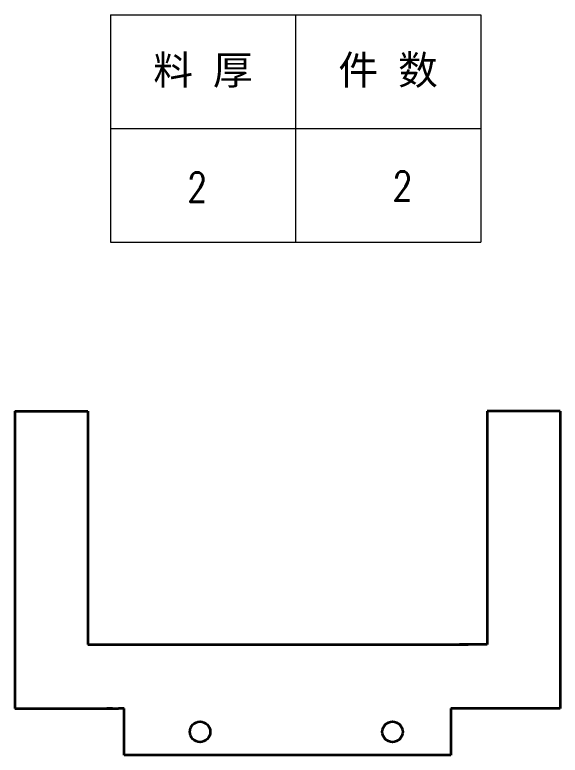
# Model space of a CAD drawing. Header units: millimetres. Extents: x 1333 to 359964, y -52803 to -5704.
# Drawn here: x 172802.3 to 172989.3, y -26043.6 to -25789.7 of the extents above; entities that cross this region are included whole.
import ezdxf
from ezdxf.enums import TextEntityAlignment as Align

# ---------------------------------------------------------------- set-up
doc = ezdxf.new("R2010")
doc.units = ezdxf.units.MM
doc.header["$LTSCALE"] = 0.5
doc.layers.add('标注线', color=3, linetype='Continuous', lineweight=18)
doc.layers.add('粗实线', color=7, linetype='Continuous', lineweight=35)
doc.styles.add('DIM', font='romans.shx', dxfattribs={"width": 0.8, "bigfont": 'bigfont.shx'})
doc.styles.get("Standard").update_dxf_attribs({"font": 'simplex.shx'})

# ---------------------------------------------------------------- blocks, each defined once
blk = doc.blocks.new('*T481')
at = {"color": 0, "linetype": 'ByBlock', "lineweight": -2, "transparency": 16777216}
for p, q in [((0, 0), (127, 0)), ((0, 0), (0, -78)), ((63.5, 0), (63.5, -78)), ((127, 0), (127, -78)), ((0, -39), (127, -39)), ((0, -78), (127, -78))]:
    blk.add_line(p, q, dxfattribs=at)
at = {"color": 0, "transparency": 16777216, "char_height": 10, "width": 60.5, "attachment_point": 5}
for s, insert in [('{\\fSimSun|b0|i0|c134|p2;料 厚}', (31.75, -19.5)), ('{\\fSimSun|b0|i0|c134|p2;件 数}', (95.25, -19.5))]:
    blk.add_mtext(s, dxfattribs=dict(at, insert=insert))
blk = doc.blocks.new('拆图参数')
blk.add_blockref('*T481', (-63.5, 78))
at = {"style": 'DIM', "width": 0.8}
blk.add_attdef('6', text='', height=10, dxfattribs=at).set_placement((-37.13, 18.91), align=Align.MIDDLE_LEFT)
blk.add_attdef('1', text='', height=10, dxfattribs=at).set_placement((36.65, 19.27), align=Align.MIDDLE_CENTER)

msp = doc.modelspace()

# ---------------------------------------------------------------- linework, layer by layer
at = {"layer": '粗实线', "lineweight": 35}
for p, q in [((172802.339, -25925.596), (172802.339, -26027.596)), ((172802.339, -25925.596), (172827.339, -25925.596)), ((172802.339, -25925.596), (172802.339, -26027.596)), ((172827.339, -25925.596), (172827.339, -26005.596)), ((172964.339, -25925.596), (172964.339, -26005.596)), ((172989.339, -25925.596), (172964.339, -25925.596)), ((172989.339, -25925.596), (172989.339, -26027.596)), ((172989.339, -25925.596), (172989.339, -26027.596)), ((172827.339, -26005.596), (172832.839, -26005.596)), ((172837.839, -26005.596), (172953.839, -26005.596)), ((172964.339, -26005.596), (172958.839, -26005.596)), ((172802.339, -26027.596), (172832.839, -26027.596)), ((172989.339, -26027.596), (172958.839, -26027.596)), ((172951.839, -26043.596), (172839.839, -26043.596))]:
    msp.add_line(p, q, dxfattribs=at)
at = {"layer": '粗实线', "lineweight": 35, "ltscale": 0.1}
for p, q in [((172832.839, -26005.596), (172836.839, -26005.596)), ((172958.839, -26005.596), (172954.839, -26005.596)), ((172832.839, -26027.596), (172836.839, -26027.596)), ((172958.839, -26027.596), (172954.839, -26027.596))]:
    msp.add_line(p, q, dxfattribs=at)
at = {"layer": '粗实线', "lineweight": 35, "ltscale": 0.05}
for p, q in [((172833.839, -26005.596), (172837.839, -26005.596)), ((172953.839, -26005.596), (172957.839, -26005.596)), ((172835.839, -26027.596), (172833.839, -26027.596)), ((172835.839, -26027.596), (172837.839, -26027.596)), ((172839.839, -26027.596), (172837.839, -26027.596)), ((172953.839, -26027.596), (172951.839, -26027.596)), ((172955.839, -26027.596), (172953.839, -26027.596)), ((172957.839, -26027.596), (172955.839, -26027.596))]:
    msp.add_line(p, q, dxfattribs=at)
at = {"layer": '粗实线', "lineweight": 35, "ltscale": 0.4}
for p, q in [((172839.839, -26043.596), (172839.839, -26027.596)), ((172951.839, -26027.596), (172951.839, -26043.596))]:
    msp.add_line(p, q, dxfattribs=at)
at = {"layer": '粗实线', "lineweight": 35}
for centre in [(172865.839, -26035.596), (172931.839, -26035.596)]:
    msp.add_circle(centre, 3.5, dxfattribs=at)

# ---------------------------------------------------------------- block references
at = {"layer": '标注线'}
msp.add_blockref('拆图参数', (172898.604, -25867.708), dxfattribs=at).add_auto_attribs({'1': '2', '6': '2'})

doc.saveas('drawing.dxf')
